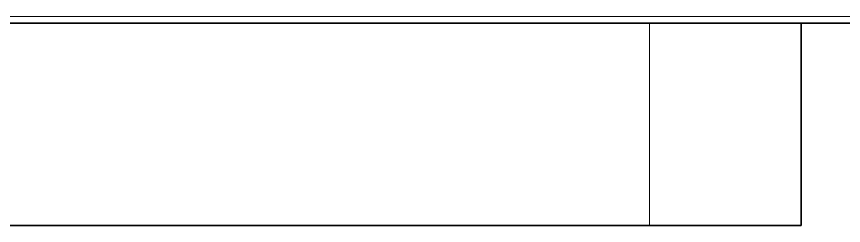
# Model space of a CAD drawing. Extents: x 16296677952 to 16296679688, y -37409618576 to -37409617304.
# Drawn here: x 16296678265.17 to 16296678289.67, y -37409618198.09 to -37409618191.89 of the extents above; entities that cross this region are included whole.
import ezdxf

# ---------------------------------------------------------------- set-up
doc = ezdxf.new("R2010")
doc.units = 0
doc.header["$LTSCALE"] = 10
doc.header["$MEASUREMENT"] = 0
doc.layers.get('0').update_dxf_attribs({"linetype": 'CONTINUOUS'})

msp = doc.modelspace()

# ---------------------------------------------------------------- linework, layer by layer
at = {"color": 7, "lineweight": 13}
msp.add_line((16296678307.558611, -37409618191.886688), (16296678225.24843, -37409618191.886688), dxfattribs=at)
at = {"color": 7, "lineweight": 35}
for p, q in [((16296678313.040661, -37409618192.0867), (16296678217.29707, -37409618192.0867)), ((16296678246.41884, -37409618198.0867), (16296678283.91884, -37409618198.0867))]:
    msp.add_line(p, q, dxfattribs=at)
at = {"color": 7, "lineweight": 13, "ltscale": 0.15}
msp.add_line((16296678283.91884, -37409618192.0867), (16296678283.91884, -37409618198.0867), dxfattribs=at)
at = {"color": 7, "lineweight": 35, "ltscale": 0.15}
msp.add_line((16296678288.41884, -37409618192.0867), (16296678288.41884, -37409618198.0867), dxfattribs=at)
at = {"color": 7, "lineweight": 35, "ltscale": 0.1125}
msp.add_line((16296678283.91884, -37409618198.0867), (16296678288.41884, -37409618198.0867), dxfattribs=at)

doc.saveas('drawing.dxf')
